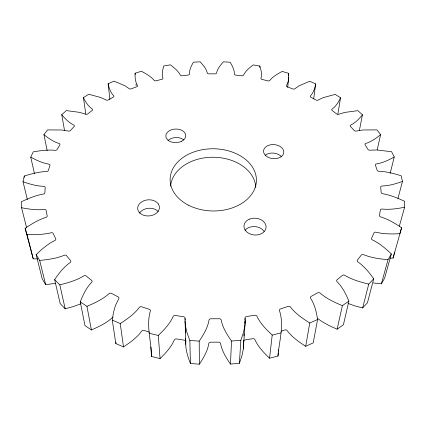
<?xml version="1.0" encoding="UTF-8"?>
<svg xmlns="http://www.w3.org/2000/svg" width="426" height="426" viewBox="0 0 426 426"><rect width="100%" height="100%" fill="white"/><g stroke="black" fill="none" stroke-linecap="round" stroke-linejoin="round"><path stroke-width="0.64" d="M287.726 87.319L288.7 77.532L288.54 73.325L282.193 71.398C277.747 73.842 273.087 76.366 269.839 80.37A1.454 0.921 3.5 0 1 267.981 80.86L261.995 79.412A1.454 0.916 3.2 0 1 261.016 78.24C262.171 74.209 261.09 69.944 259.823 66.073L253.209 64.912C249.53 67.798 245.632 70.833 243.512 75.109A1.443 0.911 2.1 0 1 241.83 75.807L235.647 75.072A1.443 0.911 1.8 0 1 234.396 74.033C234.476 69.742 232.292 65.806 230.152 62.228L223.41 61.834C220.524 65.093 217.478 68.613 216.52 72.979A1.443 0.905 0.7 0 1 215.05 73.858L208.809 73.852A1.443 0.905 0.4 0 1 207.318 72.968C206.243 68.581 203.101 65.072 200.135 61.807L193.399 62.191C191.338 65.78 189.261 69.736 189.453 73.996A1.443 0.911 -0.7 0 1 188.228 75.035L182.056 75.759A1.448 0.911 -1 0 1 180.352 75.061C178.111 70.764 174.133 67.729 170.368 64.832L163.765 65.982C162.583 69.88 161.624 74.167 162.881 78.166A1.454 0.921 -2.1 0 1 161.928 79.337L155.964 80.78A1.459 0.921 -2.4 0 1 154.084 80.285C150.719 76.27 145.985 73.735 141.448 71.275L135.122 73.197C134.92 77.356 135.186 81.797 137.396 85.445A1.475 0.937 -3.5 0 1 136.746 86.728L131.123 88.88A1.48 0.943 -3.8 0 1 129.105 88.608L124.765 85.674L114.014 81.11L108.113 83.784L109.903 99.498M399.348 226.147L404.604 207.249L404.7 201.349C397.719 198.106 390.525 195.049 382.894 193.761A1.709 1.198 12.6 0 1 381.153 192.392L380.711 187.147A1.699 1.182 12.3 0 1 382.228 186.013C389.199 185.773 395.972 183.771 402.485 181.391L401.138 175.746C393.959 173.568 386.616 171.54 379.081 171.273A1.661 1.134 11.5 0 1 377.127 170.182L375.428 165.208A1.651 1.124 11.2 0 1 376.563 163.925C382.857 162.849 388.72 160.091 394.231 156.954L391.606 151.72L376.989 149.984L370.018 150.181A1.613 1.081 10.3 0 1 367.931 149.377L365.13 144.808A1.603 1.07 10 0 1 365.87 143.44C371.387 141.661 376.233 138.296 380.61 134.573L376.893 129.877L362.845 129.983L356.381 131.022A1.571 1.033 9 0 1 354.224 130.505L350.47 126.447A1.56 1.028 8.7 0 1 350.832 125.036C355.524 122.688 359.272 118.843 362.451 114.738L357.819 110.664L344.682 112.437L338.851 114.211A1.534 0.996 7.7 0 1 336.7 113.966L332.158 110.494A1.523 0.985 7.3 0 1 332.147 109.093C335.997 106.255 338.59 102.07 340.544 97.778L335.182 94.386L323.217 97.634L318.142 100.035A1.502 0.964 6.3 0 1 316.039 100.057L310.868 97.224A1.496 0.959 6 0 1 310.511 95.866C313.52 92.602 314.894 88.209 315.671 83.922L309.739 81.254L299.164 85.786L294.925 88.709A1.475 0.937 4.9 0 1 292.923 88.975L287.273 86.824A1.47 0.932 4.6 0 1 286.591 85.541L288.152 81.622L288.7 77.532M150.799 347.046L151.539 356.487L160.075 358.601C165.56 353.149 171.124 347.36 174.207 340.15A1.853 1.587 -5 0 1 176.444 338.931L184.282 340.166A1.853 1.592 -3.8 0 1 185.8 341.982C185.315 349.411 187.775 356.653 190.411 363.49L199.389 364.193C203.474 357.909 207.526 351.242 208.751 343.739A1.853 1.603 0.6 0 1 210.652 342.185L218.666 342.158A1.853 1.603 2 0 1 220.604 343.697C222.015 351.216 226.227 357.835 230.455 364.076L239.401 363.309L241.861 356.045L243.342 348.883L245.238 320.751L245.062 318.387A1.928 1.613 5.6 0 1 246.585 316.539L254.684 315.229A1.928 1.608 6.7 0 1 257.038 316.454C260.462 323.797 266.383 329.596 272.203 335.081L269.546 358.207L278.002 356.035C279.067 341.205 284.371 325.618 279.552 310.932A1.917 1.582 9.7 0 1 280.553 308.898L288.013 306.4A1.917 1.571 10.4 0 1 290.58 307.231C295.697 313.84 302.79 318.547 309.755 322.999L317.578 319.516C316.459 312.226 314.798 304.76 310.73 298.493A1.901 1.534 12.3 0 1 311.182 296.374L317.663 292.848A1.901 1.518 12.8 0 1 320.304 293.269C326.731 298.839 334.612 302.359 342.376 305.639L348.883 301.113C346.003 294.18 342.568 287.252 337.227 281.858A1.88 1.47 13.7 0 1 337.126 279.749L342.371 275.409A1.869 1.454 13.9 0 1 344.969 275.436C352.259 279.791 360.55 282.087 368.73 284.121L373.703 278.833C369.289 272.576 364.395 266.442 358.058 262.017A1.842 1.4 14.2 0 1 357.446 260.004L361.291 255.089A1.837 1.385 14.2 0 1 363.729 254.743C371.451 257.842 379.795 258.923 388.017 259.711L391.34 253.96C385.716 248.603 379.715 243.432 372.67 240.035A1.805 1.331 14.1 0 1 371.605 238.187L373.985 232.942A1.795 1.315 13.9 0 1 376.174 232.276C383.938 234.151 392.005 234.087 399.934 233.698L401.606 227.75C395.131 223.426 388.368 219.299 380.897 216.962A1.757 1.262 13.4 0 1 379.449 215.332L380.381 209.986A1.747 1.246 13.3 0 1 382.255 209.06C389.742 209.805 397.272 208.708 404.604 207.249M230.455 364.076L231.531 341.04C227.143 334.708 222.75 327.999 221.264 320.32A1.928 1.624 1.8 0 0 219.252 318.755L210.913 318.776A1.928 1.624 0.6 0 0 208.937 320.357C207.659 328.015 203.431 334.783 199.198 341.146L199.389 364.193M185.688 344.309L185.065 318.563A1.928 1.619 -3.3 0 0 183.489 316.726L175.342 315.464A1.928 1.613 -4.4 0 0 173.015 316.699C169.772 324.069 163.978 329.921 158.28 335.448L160.075 358.601M239.401 363.309L240.844 340.262L243.395 332.876L244.923 325.597L245.238 320.751M259.738 67.377L259.823 66.073M243.342 348.883L243.576 340.486M243.88 335.938L244.013 333.989M244.316 329.436L244.407 328.137M244.753 322.935L244.844 321.635M244.929 320.336L245.062 318.387M278.002 356.035L278.247 352.925M278.396 351.061L278.498 349.815M288.28 75.934L288.54 73.325M313.685 98.939L315.671 83.922M149.499 332.232L144.041 330.416A1.848 1.555 -9.3 0 0 141.586 331.252C136.842 337.775 130.111 342.493 123.487 346.934L115.824 343.548L116 342.323M115.824 343.548L112.283 320.134L113.422 312.673L115.419 305.612L118.625 299.004A1.906 1.544 -10.5 0 0 118.119 296.885L111.511 293.381A1.901 1.528 -11 0 0 108.859 293.818C102.517 299.451 94.668 303.019 86.952 306.347L80.269 301.842C82.99 294.877 86.276 287.896 91.521 282.454A1.885 1.48 -12.2 0 0 91.569 280.335L86.169 276A1.88 1.464 -12.4 0 0 83.555 276.037C76.286 280.468 67.984 282.795 59.805 284.877L54.645 279.589C58.942 273.279 63.73 267.091 70.002 262.624A1.853 1.416 -12.8 0 0 70.567 260.6L66.562 255.675A1.842 1.4 -12.8 0 0 64.092 255.344C56.344 258.497 47.952 259.604 39.687 260.435L36.178 254.663C41.727 249.247 47.669 244.023 54.682 240.594A1.81 1.342 -12.7 0 0 55.715 238.736L53.17 233.469A1.8 1.326 -12.6 0 0 50.944 232.809C43.117 234.726 34.964 234.678 26.96 234.316L25.118 228.341C31.561 223.964 38.303 219.795 45.779 217.43A1.768 1.273 -12.2 0 0 47.195 215.79L46.114 210.417A1.757 1.257 -12 0 0 44.197 209.491C36.615 210.263 28.984 209.171 21.55 207.728L21.3 201.796C28.286 198.511 35.496 195.417 43.154 194.112A1.72 1.209 -11.3 0 0 44.879 192.733L45.188 187.461A1.709 1.193 -11.1 0 0 43.628 186.322C36.545 186.093 29.655 184.091 23.025 181.716L24.239 176.034C31.46 173.824 38.846 171.779 46.429 171.502A1.672 1.145 -10.3 0 0 48.372 170.405L49.959 165.4A1.661 1.134 -10 0 0 48.782 164.116C42.371 163.03 36.38 160.267 30.741 157.119L33.26 151.858C40.438 150.666 47.749 149.611 55.034 150.293A1.624 1.092 -9.1 0 0 57.121 149.483L59.832 144.893A1.613 1.081 -8.8 0 0 59.049 143.514C53.415 141.725 48.447 138.344 43.926 134.616L47.563 129.893L61.749 129.999L68.304 131.038A1.582 1.044 -7.8 0 0 70.466 130.521L74.145 126.442A1.571 1.033 -7.5 0 0 73.746 125.026C68.953 122.661 65.077 118.806 61.759 114.679L66.323 110.59L79.625 112.373L85.546 114.157A1.539 1.001 -6.5 0 0 87.713 113.918L92.197 110.435A1.534 0.996 -6.2 0 0 92.17 109.024C88.225 106.18 85.504 101.984 83.416 97.66L88.73 94.258L100.866 97.533L106.042 99.945A1.507 0.969 -5.2 0 0 108.156 99.966L113.289 97.133A1.502 0.964 -4.8 0 0 113.614 95.77C110.52 92.511 109.008 88.107 108.113 83.784M337.861 114.115L340.544 97.778M281.24 331.199L284.834 329.969A1.842 1.55 11.4 0 1 287.3 330.789C292.167 337.259 298.977 341.924 305.682 346.311L309.755 322.999M317.578 319.516L313.216 342.882L305.682 346.311M359.347 130.665L362.451 114.738M317.876 318.675L322.21 321.726L329.341 325.714L337.136 329.197L342.376 305.639M377.212 149.861L380.61 134.573M348.883 301.113L343.425 324.74L337.136 329.197M390.152 173.483L394.231 156.954M347.999 303.429L354.485 305.777L362.632 307.961L368.73 284.121M373.703 278.833L367.457 302.742L362.632 307.961M397.937 198.5L402.485 181.391M373.267 282.923L381.377 283.833L388.017 259.711M391.34 253.96L384.625 278.135L381.377 283.833M389.833 258.177L393.06 258.065L394.716 252.165M393.06 258.065L401.606 227.75M112.283 320.134L120.244 323.579C127.124 319.079 134.131 314.319 139.11 307.657A1.917 1.582 -8.4 0 1 141.666 306.811L149.222 309.271A1.922 1.592 -7.6 0 1 150.282 311.3C146.006 326.066 151.454 341.54 151.539 356.487M80.269 301.842L84.955 325.539L91.404 329.974C98.837 326.689 106.383 323.148 112.432 317.615A1.832 1.507 -12.1 0 1 113.183 317.093M81.004 303.733L73.341 306.56L65.178 308.802L60.178 303.584L54.645 279.589M272.203 335.081L280.995 332.871M55.646 283.333L45.657 284.653L42.238 278.945L36.178 254.663M231.531 341.04L240.844 340.262M25.118 228.341L33.217 258.8L37.792 258.944M184.953 320.932L185.39 325.783L187.11 333.057L189.852 340.433L199.198 341.146M149.404 333.297L158.28 335.448M269.546 358.207C263.944 352.797 258.262 347.068 255.009 339.879A1.853 1.587 7.4 0 0 252.746 338.681L244.955 339.964A1.853 1.592 6.2 0 0 243.486 341.785M26.96 234.316L33.217 258.8M21.55 207.728L26.684 227.99M39.687 260.435L45.657 284.653M23.025 181.716L27.355 199.549M24.239 176.034L24.548 177.307M59.805 284.877L65.178 308.802M30.741 157.119L34.479 173.739M43.926 134.616L47.158 150.618M86.952 306.347L91.404 329.974M61.759 114.679L64.56 130.681M83.416 97.66L85.796 114.061M120.244 323.579L123.487 346.934M135.122 73.197L135.228 74.502M136.022 84.305L136.128 85.615M185.065 318.563L185.108 319.867M185.267 325.07L185.512 332.876M185.699 338.729L185.8 341.982M189.852 340.433L190.411 363.49M265.323 155.176A10.038 7.029 4.7 0 1 281.405 156.709M168.014 140.564A9.841 6.789 -1.8 0 1 183.851 140M139.499 213.181A10.756 8.051 -4.7 0 1 148.477 208.271A10.756 8.051 -4.7 0 1 158.195 211.557M245.025 230.333A10.954 8.392 4.5 0 1 247.73 228.086L248.859 227.537A10.954 8.392 4.5 0 1 264.099 231.382M170.581 186.205A42.659 31.066 0.7 0 1 213.692 157.242A42.659 31.066 0.7 0 1 255.797 187.461M249.396 219.166L248.251 219.715A11.081 8.413 4.5 0 0 250.381 234.103A11.081 8.413 4.5 0 0 266.069 226.547A11.081 8.413 4.5 0 0 249.396 219.166M181.407 141.341L180.326 141.799A9.947 6.789 -1.7 0 1 165.847 135.921A9.947 6.789 -1.7 0 1 180.475 129.76A9.947 6.789 -1.7 0 1 181.407 141.341M265.744 155.671L265.015 154.91A10.149 7.029 4.7 0 1 273.029 144.568A10.149 7.029 4.7 0 1 282.933 154.872A10.149 7.029 4.7 0 1 265.744 155.671M158.328 203.99L157.657 203.138A10.884 8.067 -4.6 0 0 139.073 204.272A10.884 8.067 -4.6 0 0 148.243 215.966A10.884 8.067 -4.6 0 0 158.328 203.99M188.404 205.151A43.148 31.109 0.7 0 0 256.234 182.93A43.148 31.109 0.7 0 0 195.156 151.528A43.148 31.109 0.7 0 0 188.404 205.151"/></g></svg>
